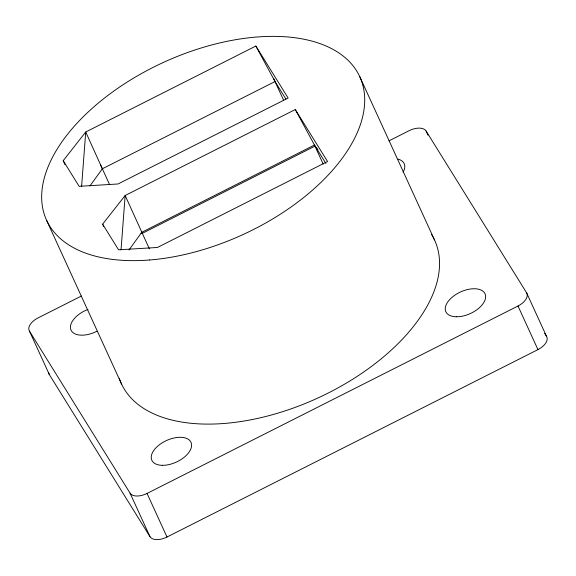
<?xml version="1.0" encoding="UTF-8"?>
<svg xmlns="http://www.w3.org/2000/svg" width="576" height="576" viewBox="0 0 576 576"><rect width="100%" height="100%" fill="white"/><g stroke="black" fill="none" stroke-linecap="round" stroke-linejoin="round"><path stroke-width="0.86" d="M81.612 186.343L85.73 131.998L255.852 46.044L288.137 98.028L118.008 183.982L79.135 186.329L63.202 160.675L85.73 131.998L102.355 168.79L89.957 185.947M121.039 249.833L125.158 195.494L295.279 109.541L327.564 161.518L157.435 247.471L118.562 249.818L102.629 224.165L125.158 195.494L149.364 248.846M129.002 249.97L141.782 232.279L314.467 145.037L325.915 163.469M102.355 168.79L275.033 81.54L285.883 99.007M81.418 296.028L38.052 317.909A14.357 7.906 -24.6 0 0 29.448 331.121L130.061 493.142A14.357 7.906 -24.6 0 0 147.046 493.43L517.997 306.014A14.357 7.906 -24.6 0 0 526.594 292.802L426.082 130.997A14.357 7.906 -24.6 0 0 409.097 130.709L389.023 140.839M29.448 331.121L49.406 374.71L150.019 536.731A14.357 7.906 -24.6 0 0 167.004 537.019L537.948 349.603A14.357 7.906 -24.6 0 0 546.552 336.391L526.594 292.802M141.055 233.28L142.279 233.374L314.964 146.124L317.887 149.515M544.651 333.331L546.552 336.391M295.279 109.541L314.467 145.037L323.172 164.045M255.852 46.044L275.033 81.54M517.997 306.014L537.948 349.603M426.082 130.997L427.954 135.094M359.647 76.421L434.477 239.875M273.55 78.3L283.63 100.31M100.498 164.736L109.447 184.291M102.629 224.165L103.745 226.598M63.202 160.675L65.059 164.729M46.728 220.594L121.565 384.048M147.046 493.43L167.004 537.019M130.061 493.142L150.019 536.731M431.518 234.41A172.267 94.831 -24.6 0 1 318.182 397.872A172.267 94.831 -24.6 0 1 119.275 378.274M96.89 331.294A21.535 11.851 -24.6 0 1 70.913 329.868A21.535 11.851 -24.6 0 1 87.998 309.413M398.095 159.156A21.535 11.851 -24.6 0 1 403.085 172.188M49.406 374.71A14.357 7.906 -24.6 0 1 48.758 372.744M149.652 259.985A172.267 94.831 -24.6 0 0 361.937 82.195A172.267 94.831 -24.6 0 0 97.97 103.342A172.267 94.831 -24.6 0 0 149.652 259.985M162.302 465.322A21.535 11.851 -24.6 0 0 191.585 444.564A21.535 11.851 -24.6 0 0 160.38 444.038A21.535 11.851 -24.6 0 0 162.302 465.322M456.322 316.778A21.535 11.851 -24.6 0 0 485.604 296.021A21.535 11.851 -24.6 0 0 454.399 295.488A21.535 11.851 -24.6 0 0 456.322 316.778"/></g></svg>
